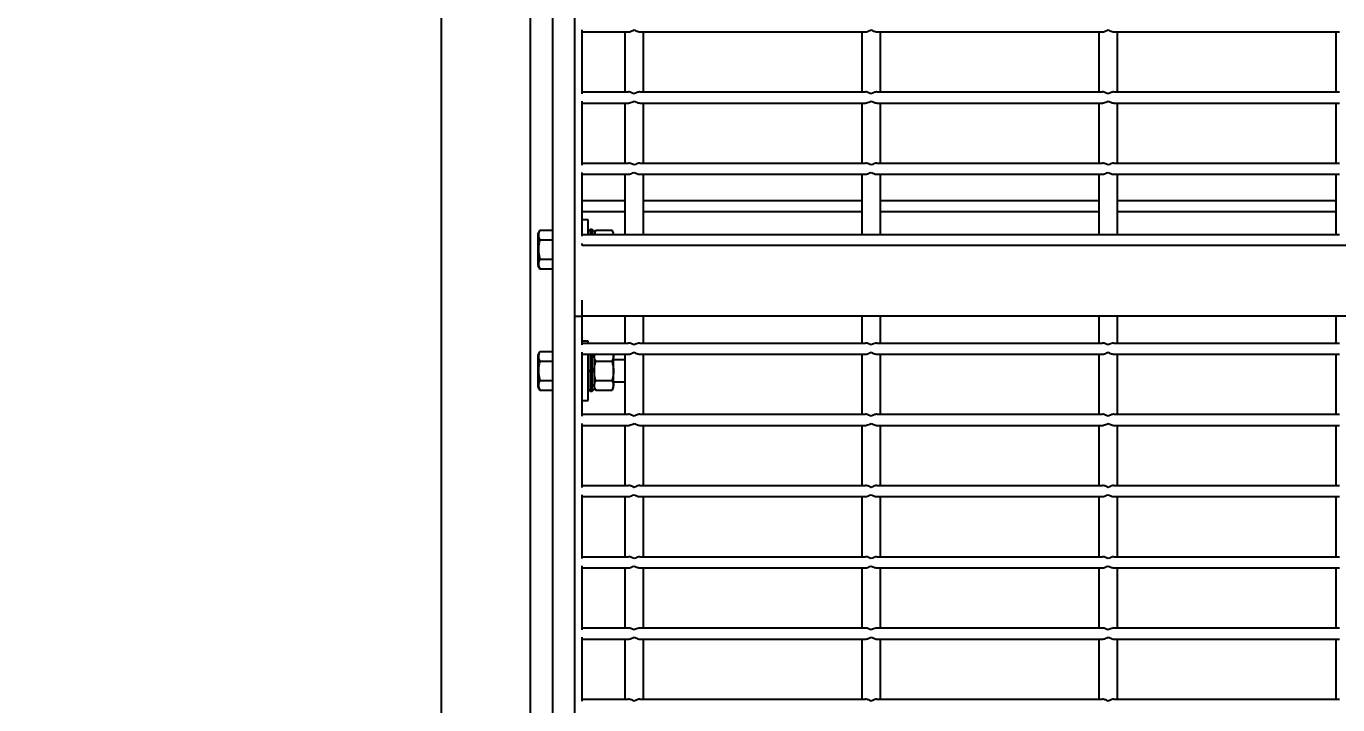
# Model space of a CAD drawing. Header units: millimetres. Extents: x 1293 to 41893, y 1011 to 26911.
# Drawn here: x 16047 to 16610, y 11191 to 11482 of the extents above; entities that cross this region are included whole.
import ezdxf

# ---------------------------------------------------------------- set-up
doc = ezdxf.new("R2010")
doc.units = ezdxf.units.MM
doc.header["$LTSCALE"] = 50
doc.layers.add('CAPA_1', color=7, linetype='Continuous')
doc.layers.add('PASILLOS', color=2, linetype='Continuous')
doc.styles.add('SLDTEXTSTYLE0', font='TXT', dxfattribs={"width": 0.75})
doc.dimstyles.new('SLDDIMSTYLE0', dxfattribs={"dimtxt": 100, "dimasz": 100, "dimexe": 0, "dimexo": 0.0625, "dimgap": 25, "dimtad": 2, "dimdec": 0, "dimrnd": 1e-09, "dimzin": 12, "dimdsep": 46, "dimtxsty": 'SLDTEXTSTYLE0', "dimsah": 1, "dimcen": 0.09, "dimadec": 0, "dimazin": 3, "dimtfac": 1, "dimtdec": 0, "dimtofl": 0, "dimtmove": 0, "dimatfit": 3, "dimfxl": 1, "dimfrac": 2, "dimtolj": 1, "dimtzin": 12, "dimarcsym": 0})

# ---------------------------------------------------------------- blocks, each defined once
blk = doc.blocks.new('_D_16')
at = {"layer": 'CAPA_1', "transparency": 16777216}
for p, q in [((18069.94, 13667.83), (18069.94, 9974.87)), ((7974.69, 13667.35), (7974.69, 9974.87)), ((7974.69, 10024.87), (18069.94, 10024.87))]:
    blk.add_line(p, q, dxfattribs=at)
for points in [[(7974.69, 10024.87), (8074.69, 10009.48), (8074.69, 10040.25)], [(18069.94, 10024.87), (17969.94, 10040.25), (17969.94, 10009.48)]]:
    blk.add_solid(points, dxfattribs=at)
at = {"layer": 'CAPA_1', "transparency": 16777216, "insert": (12837.59, 10153.77), "char_height": 100, "attachment_point": 1, "style": 'SLDTEXTSTYLE0'}
blk.add_mtext('10095', dxfattribs=at)

msp = doc.modelspace()

# ---------------------------------------------------------------- linework, layer by layer
at = {"layer": 'PASILLOS', "linetype": 'Continuous', "lineweight": 25}
for p, q in [((16225.4878232, 10630.9617267), (16225.4878232, 13564.8575629)), ((16263.5878232, 10630.9617267), (16263.5878232, 13564.8575629)), ((16282.6378232, 10631.1549312), (16282.6378232, 13425.832389)), ((16273.1128232, 10980.2954876), (16273.1128232, 12113.9323914)), ((16285.8178232, 11452.8786426), (16285.8178232, 11480.2436426)), ((16285.8178232, 11479.4498926), (16305.6615732, 11479.4498926)), ((16304.0740732, 11479.4498926), (16304.0740732, 11453.6723926)), ((16310.4240732, 11479.4498926), (16407.2615732, 11479.4498926)), ((16312.0115732, 11453.6723926), (16312.0115732, 11479.4498926)), ((16405.6740732, 11479.4498926), (16405.6740732, 11453.6723926)), ((16412.0240732, 11479.4498926), (16508.8615732, 11479.4498926)), ((16413.6115732, 11453.6723926), (16413.6115732, 11479.4498926)), ((16507.2740732, 11479.4498926), (16507.2740732, 11453.6723926)), ((16513.6240732, 11479.4498926), (16610.4615732, 11479.4498926)), ((16515.2115732, 11453.6723926), (16515.2115732, 11479.4498926)), ((16608.8740732, 11479.4498926), (16608.8740732, 11453.6723926)), ((16285.8178232, 11453.6723926), (16305.6615732, 11453.6723926)), ((16310.4240732, 11453.6723926), (16407.2615732, 11453.6723926)), ((16412.0240732, 11453.6723926), (16508.8615732, 11453.6723926)), ((16513.6240732, 11453.6723926), (16610.4615732, 11453.6723926)), ((16285.8178232, 11422.3386426), (16285.8178232, 11449.7036426)), ((16285.8178232, 11448.9098926), (16305.6615732, 11448.9098926)), ((16304.0740732, 11448.9098926), (16304.0740732, 11423.1323926)), ((16310.4240732, 11448.9098926), (16407.2615732, 11448.9098926)), ((16312.0115732, 11423.1323926), (16312.0115732, 11448.9098926)), ((16405.6740732, 11448.9098926), (16405.6740732, 11423.1323926)), ((16412.0240732, 11448.9098926), (16508.8615732, 11448.9098926)), ((16413.6115732, 11423.1323926), (16413.6115732, 11448.9098926)), ((16507.2740732, 11448.9098926), (16507.2740732, 11423.1323926)), ((16513.6240732, 11448.9098926), (16610.4615732, 11448.9098926)), ((16515.2115732, 11423.1323926), (16515.2115732, 11448.9098926)), ((16608.8740732, 11448.9098926), (16608.8740732, 11423.1323926)), ((16285.8178232, 11423.1323926), (16305.6615732, 11423.1323926)), ((16285.8178232, 11391.7986426), (16285.8178232, 11419.1636426)), ((16310.4240732, 11423.1323926), (16407.2615732, 11423.1323926)), ((16412.0240732, 11423.1323926), (16508.8615732, 11423.1323926)), ((16513.6240732, 11423.1323926), (16610.4615732, 11423.1323926)), ((16285.8178232, 11418.3698926), (16305.6615732, 11418.3698926)), ((16304.0740732, 11418.3698926), (16304.0740732, 11392.5923926)), ((16310.4240732, 11418.3698926), (16407.2615732, 11418.3698926)), ((16312.0115732, 11392.5923926), (16312.0115732, 11418.3698926)), ((16405.6740732, 11418.3698926), (16405.6740732, 11392.5923926)), ((16412.0240732, 11418.3698926), (16508.8615732, 11418.3698926)), ((16413.6115732, 11392.5923926), (16413.6115732, 11418.3698926)), ((16507.2740732, 11418.3698926), (16507.2740732, 11392.5923926)), ((16513.6240732, 11418.3698926), (16610.4615732, 11418.3698926)), ((16515.2115732, 11392.5923926), (16515.2115732, 11418.3698926)), ((16608.8740732, 11418.3698926), (16608.8740732, 11392.5923926)), ((16285.8178232, 11407.0990597), (16304.0740732, 11407.0990597)), ((16285.8178232, 11402.3365597), (16304.0740732, 11402.3365597)), ((16312.0115732, 11407.0990597), (16405.6740732, 11407.0990597)), ((16312.0115732, 11402.3365597), (16405.6740732, 11402.3365597)), ((16413.6115732, 11407.0990597), (16507.2740732, 11407.0990597)), ((16413.6115732, 11402.3365597), (16507.2740732, 11402.3365597)), ((16515.2115732, 11407.0990597), (16608.8740732, 11407.0990597)), ((16515.2115732, 11402.3365597), (16608.8740732, 11402.3365597)), ((16288.3528232, 11398.7923926), (16285.8178232, 11398.7923926)), ((16288.3528232, 11392.5923926), (16288.3528232, 11398.7923926)), ((16267.6133756, 11394.3412846), (16266.7628232, 11392.8680846)), ((16266.7628232, 11392.8680846), (16266.7628232, 11386.0923926)), ((16267.6133756, 11394.3412846), (16273.1128232, 11394.3412846)), ((16285.8178232, 11392.5923926), (16305.6615732, 11392.5923926)), ((16289.1465732, 11394.7223926), (16288.3528232, 11393.9286426)), ((16290.0990732, 11394.7223926), (16289.1465732, 11394.7223926)), ((16289.1465732, 11394.7223926), (16289.1465732, 11392.5923926)), ((16290.8928232, 11393.9286426), (16290.0990732, 11394.7223926)), ((16290.0990732, 11392.5923926), (16290.0990732, 11394.7223926)), ((16291.571719, 11394.3473926), (16290.8928232, 11393.1715106)), ((16290.8928232, 11393.9286426), (16290.8928232, 11392.5923926)), ((16290.9896369, 11392.5923926), (16291.571719, 11394.3473926)), ((16291.571719, 11394.3473926), (16298.5483024, 11394.3473926)), ((16299.2271982, 11393.1715106), (16298.5483024, 11394.3473926)), ((16299.2271982, 11392.5923926), (16299.2271982, 11393.1715106)), ((16305.6615732, 11392.5923926), (16310.4240732, 11392.5923926)), ((16310.4240732, 11392.5923926), (16407.2615732, 11392.5923926)), ((16407.2615732, 11392.5923926), (16412.0240732, 11392.5923926)), ((16412.0240732, 11392.5923926), (16508.8615732, 11392.5923926)), ((16508.8615732, 11392.5923926), (16513.6240732, 11392.5923926)), ((16513.6240732, 11392.5923926), (16610.4615732, 11392.5923926)), ((16266.7628232, 11386.0923926), (16266.7628232, 11379.3167006)), ((16267.6133756, 11390.2168386), (16273.1128232, 11390.2168386)), ((16285.8178232, 11387.8298926), (16285.8178232, 11388.6236426)), ((17041.4678232, 11387.8298926), (16285.8178232, 11387.8298926)), ((16267.6133756, 11381.9679466), (16273.1128232, 11381.9679466)), ((16266.7628232, 11379.3167006), (16267.6133756, 11377.8435006)), ((16267.6133756, 11377.8435006), (16273.1128232, 11377.8435006)), ((16285.8178232, 11357.5123926), (16285.8178232, 11364.3443926)), ((16282.6378232, 11357.5123926), (16285.8178232, 11357.5123926)), ((17041.4678232, 11357.5123926), (16285.8178232, 11357.5123926)), ((16285.8178232, 11345.2253097), (16285.8178232, 11357.5123926)), ((16304.0740732, 11357.5123926), (16304.0740732, 11346.0190597)), ((16312.0115732, 11346.0190597), (16312.0115732, 11357.5123926)), ((16405.6740732, 11357.5123926), (16405.6740732, 11346.0190597)), ((16413.6115732, 11346.0190597), (16413.6115732, 11357.5123926)), ((16507.2740732, 11357.5123926), (16507.2740732, 11346.0190597)), ((16515.2115732, 11346.0190597), (16515.2115732, 11357.5123926)), ((16608.8740732, 11357.5123926), (16608.8740732, 11346.0190597)), ((16288.3528232, 11346.7790597), (16285.8178232, 11346.7790597)), ((16285.8178232, 11346.0190597), (16305.6615732, 11346.0190597)), ((16288.3528232, 11346.0190597), (16288.3528232, 11346.7790597)), ((16310.4240732, 11346.0190597), (16407.2615732, 11346.0190597)), ((16412.0240732, 11346.0190597), (16508.8615732, 11346.0190597)), ((16513.6240732, 11346.0190597), (16610.4615732, 11346.0190597)), ((16267.6133756, 11342.3279516), (16266.7628232, 11340.8547516)), ((16266.7628232, 11340.8547516), (16266.7628232, 11334.0790597)), ((16267.6133756, 11342.3279516), (16273.1128232, 11342.3279516)), ((16285.8178232, 11314.6853097), (16285.8178232, 11342.0503097)), ((16285.8178232, 11341.2565597), (16305.6615732, 11341.2565597)), ((16288.3528232, 11321.3790597), (16288.3528232, 11341.2565597)), ((16289.1465732, 11341.2565597), (16289.1465732, 11334.0790597)), ((16290.0990732, 11334.0790597), (16290.0990732, 11341.2565597)), ((16290.949624, 11341.2565597), (16290.8928232, 11341.1581776)), ((16290.8928232, 11341.2565597), (16290.8928232, 11334.0790597)), ((16299.2271982, 11341.1581776), (16299.1703973, 11341.2565597)), ((16299.2271982, 11326.9999417), (16299.2271982, 11341.1581776)), ((16304.0740732, 11341.2565597), (16304.0740732, 11315.4790597)), ((16310.4240732, 11341.2565597), (16407.2615732, 11341.2565597)), ((16312.0115732, 11315.4790597), (16312.0115732, 11341.2565597)), ((16405.6740732, 11341.2565597), (16405.6740732, 11315.4790597)), ((16412.0240732, 11341.2565597), (16508.8615732, 11341.2565597)), ((16413.6115732, 11315.4790597), (16413.6115732, 11341.2565597)), ((16507.2740732, 11341.2565597), (16507.2740732, 11315.4790597)), ((16513.6240732, 11341.2565597), (16610.4615732, 11341.2565597)), ((16515.2115732, 11315.4790597), (16515.2115732, 11341.2565597)), ((16608.8740732, 11341.2565597), (16608.8740732, 11315.4790597)), ((16267.6133756, 11338.2035056), (16273.1128232, 11338.2035056)), ((16291.5664341, 11338.1974111), (16298.5535872, 11338.1974111)), ((16304.0740732, 11338.8415597), (16299.2271982, 11338.8415597)), ((16266.7628232, 11334.0790597), (16266.7628232, 11327.3033677)), ((16267.6133756, 11329.9546137), (16273.1128232, 11329.9546137)), ((16289.1465732, 11334.0790597), (16288.3528232, 11334.0790597)), ((16289.1465732, 11334.0399258), (16288.3528232, 11334.0336758)), ((16288.3528232, 11334.0173569), (16289.1465732, 11334.0111069)), ((16290.0990732, 11334.0790597), (16289.1465732, 11334.0790597)), ((16289.1465732, 11334.0399258), (16290.0990732, 11334.0399258)), ((16289.1465732, 11334.0111069), (16289.1465732, 11325.4490597)), ((16290.0990732, 11334.0111069), (16289.1465732, 11334.0111069)), ((16290.8928232, 11334.0790597), (16290.0990732, 11334.0790597)), ((16290.8928232, 11334.0336758), (16290.0990732, 11334.0399258)), ((16290.0990732, 11334.0111069), (16290.8928232, 11334.0173569)), ((16290.0990732, 11325.4490597), (16290.0990732, 11334.0111069)), ((16290.8928232, 11334.0233186), (16290.8928232, 11334.0173569)), ((16290.8928232, 11334.0173569), (16290.8928232, 11326.2428097)), ((16291.5664341, 11329.9607082), (16298.5535872, 11329.9607082)), ((16299.2271982, 11329.3165597), (16304.0740732, 11329.3165597)), ((16266.7628232, 11327.3033677), (16267.6133756, 11325.8301677)), ((16267.6133756, 11325.8301677), (16273.1128232, 11325.8301677)), ((16288.3528232, 11326.2428097), (16289.1465732, 11325.4490597)), ((16289.1465732, 11325.4490597), (16290.0990732, 11325.4490597)), ((16290.0990732, 11325.4490597), (16290.8928232, 11326.2428097)), ((16290.8928232, 11326.9999417), (16291.571719, 11325.8240597)), ((16291.571719, 11325.8240597), (16298.5483024, 11325.8240597)), ((16298.5483024, 11325.8240597), (16299.2271982, 11326.9999417)), ((16285.8178232, 11321.3790597), (16288.3528232, 11321.3790597)), ((16285.8178232, 11315.4790597), (16305.6615732, 11315.4790597)), ((16310.4240732, 11315.4790597), (16407.2615732, 11315.4790597)), ((16412.0240732, 11315.4790597), (16508.8615732, 11315.4790597)), ((16513.6240732, 11315.4790597), (16610.4615732, 11315.4790597)), ((16285.8178232, 11284.1453097), (16285.8178232, 11311.5103097)), ((16285.8178232, 11310.7165597), (16305.6615732, 11310.7165597)), ((16304.0740732, 11310.7165597), (16304.0740732, 11284.9390597)), ((16310.4240732, 11310.7165597), (16407.2615732, 11310.7165597)), ((16312.0115732, 11284.9390597), (16312.0115732, 11310.7165597)), ((16405.6740732, 11310.7165597), (16405.6740732, 11284.9390597)), ((16412.0240732, 11310.7165597), (16508.8615732, 11310.7165597)), ((16413.6115732, 11284.9390597), (16413.6115732, 11310.7165597)), ((16507.2740732, 11310.7165597), (16507.2740732, 11284.9390597)), ((16513.6240732, 11310.7165597), (16610.4615732, 11310.7165597)), ((16515.2115732, 11284.9390597), (16515.2115732, 11310.7165597)), ((16608.8740732, 11310.7165597), (16608.8740732, 11284.9390597)), ((16285.8178232, 11284.9390597), (16305.6615732, 11284.9390597)), ((16310.4240732, 11284.9390597), (16407.2615732, 11284.9390597)), ((16412.0240732, 11284.9390597), (16508.8615732, 11284.9390597)), ((16513.6240732, 11284.9390597), (16610.4615732, 11284.9390597)), ((16285.8178232, 11253.6053097), (16285.8178232, 11280.9703097)), ((16285.8178232, 11280.1765597), (16305.6615732, 11280.1765597)), ((16304.0740732, 11280.1765597), (16304.0740732, 11254.3990597)), ((16310.4240732, 11280.1765597), (16407.2615732, 11280.1765597)), ((16312.0115732, 11254.3990597), (16312.0115732, 11280.1765597)), ((16405.6740732, 11280.1765597), (16405.6740732, 11254.3990597)), ((16412.0240732, 11280.1765597), (16508.8615732, 11280.1765597)), ((16413.6115732, 11254.3990597), (16413.6115732, 11280.1765597)), ((16507.2740732, 11280.1765597), (16507.2740732, 11254.3990597)), ((16513.6240732, 11280.1765597), (16610.4615732, 11280.1765597)), ((16515.2115732, 11254.3990597), (16515.2115732, 11280.1765597)), ((16608.8740732, 11280.1765597), (16608.8740732, 11254.3990597)), ((16285.8178232, 11254.3990597), (16305.6615732, 11254.3990597)), ((16285.8178232, 11223.0653097), (16285.8178232, 11250.4303097)), ((16310.4240732, 11254.3990597), (16407.2615732, 11254.3990597)), ((16412.0240732, 11254.3990597), (16508.8615732, 11254.3990597)), ((16513.6240732, 11254.3990597), (16610.4615732, 11254.3990597)), ((16285.8178232, 11249.6365597), (16305.6615732, 11249.6365597)), ((16304.0740732, 11249.6365597), (16304.0740732, 11223.8590597)), ((16310.4240732, 11249.6365597), (16407.2615732, 11249.6365597)), ((16312.0115732, 11223.8590597), (16312.0115732, 11249.6365597)), ((16405.6740732, 11249.6365597), (16405.6740732, 11223.8590597)), ((16412.0240732, 11249.6365597), (16508.8615732, 11249.6365597)), ((16413.6115732, 11223.8590597), (16413.6115732, 11249.6365597)), ((16507.2740732, 11249.6365597), (16507.2740732, 11223.8590597)), ((16513.6240732, 11249.6365597), (16610.4615732, 11249.6365597)), ((16515.2115732, 11223.8590597), (16515.2115732, 11249.6365597)), ((16608.8740732, 11249.6365597), (16608.8740732, 11223.8590597)), ((16285.8178232, 11223.8590597), (16305.6615732, 11223.8590597)), ((16310.4240732, 11223.8590597), (16407.2615732, 11223.8590597)), ((16412.0240732, 11223.8590597), (16508.8615732, 11223.8590597)), ((16513.6240732, 11223.8590597), (16610.4615732, 11223.8590597)), ((16285.8178232, 11192.5253097), (16285.8178232, 11219.8903097)), ((16285.8178232, 11219.0965597), (16305.6615732, 11219.0965597)), ((16304.0740732, 11219.0965597), (16304.0740732, 11193.3190597)), ((16310.4240732, 11219.0965597), (16407.2615732, 11219.0965597)), ((16312.0115732, 11193.3190597), (16312.0115732, 11219.0965597)), ((16405.6740732, 11219.0965597), (16405.6740732, 11193.3190597)), ((16412.0240732, 11219.0965597), (16508.8615732, 11219.0965597)), ((16413.6115732, 11193.3190597), (16413.6115732, 11219.0965597)), ((16507.2740732, 11219.0965597), (16507.2740732, 11193.3190597)), ((16513.6240732, 11219.0965597), (16610.4615732, 11219.0965597)), ((16515.2115732, 11193.3190597), (16515.2115732, 11219.0965597)), ((16608.8740732, 11219.0965597), (16608.8740732, 11193.3190597)), ((16285.8178232, 11193.3190597), (16305.6615732, 11193.3190597)), ((16310.4240732, 11193.3190597), (16407.2615732, 11193.3190597)), ((16412.0240732, 11193.3190597), (16508.8615732, 11193.3190597)), ((16513.6240732, 11193.3190597), (16610.4615732, 11193.3190597))]:
    msp.add_line(p, q, dxfattribs=at)
for points, knots in [([(16305.6615732, 11479.4498926), (16305.788376, 11479.4597347), (16306.2042281, 11479.4920122), (16307.0068173, 11479.7842233), (16307.6838178, 11480.0830837), (16308.0389892, 11480.2419279), (16308.0428232, 11480.2436426)], [0, 0, 0, 0, 0.1723614537, 0.5652622383, 0.9953071929, 1, 1, 1, 1]), ([(16308.0428232, 11480.2436426), (16308.046657, 11480.2419281), (16308.5265646, 11480.0273067), (16309.239838, 11479.7089008), (16310.0238008, 11479.4743839), (16310.3249339, 11479.4559586), (16310.4240732, 11479.4498926)], [0, 0, 0, 0, 0.00469712726, 0.5879730072, 0.8643521995, 1, 1, 1, 1]), ([(16407.2615732, 11479.4498926), (16407.388376, 11479.4597347), (16407.8042281, 11479.4920122), (16408.6068173, 11479.7842233), (16409.2838178, 11480.0830837), (16409.6389892, 11480.2419279), (16409.6428232, 11480.2436426)], [0, 0, 0, 0, 0.1723614537, 0.5652622384, 0.9953071929, 1, 1, 1, 1]), ([(16409.6428232, 11480.2436426), (16409.646657, 11480.2419281), (16410.1265646, 11480.0273067), (16410.839838, 11479.7089008), (16411.6238008, 11479.4743839), (16411.9249339, 11479.4559586), (16412.0240732, 11479.4498926)], [0, 0, 0, 0, 0.0046971273, 0.5879730073, 0.8643521995, 1, 1, 1, 1]), ([(16508.8615732, 11479.4498926), (16508.988376, 11479.4597347), (16509.4042281, 11479.4920122), (16510.2068173, 11479.7842233), (16510.8838178, 11480.0830837), (16511.2389892, 11480.2419279), (16511.2428232, 11480.2436426)], [0, 0, 0, 0, 0.1723614537, 0.5652622384, 0.9953071929, 1, 1, 1, 1]), ([(16511.2428232, 11480.2436426), (16511.246657, 11480.2419281), (16511.7265646, 11480.0273067), (16512.439838, 11479.7089008), (16513.2238008, 11479.4743839), (16513.5249339, 11479.4559586), (16513.6240732, 11479.4498926)], [0, 0, 0, 0, 0.0046971273, 0.5879730074, 0.8643521995, 1, 1, 1, 1]), ([(16308.0428232, 11452.8786426), (16308.0389893, 11452.8803571), (16307.5590818, 11453.0949785), (16306.8458083, 11453.4133844), (16306.0618455, 11453.6479013), (16305.7607124, 11453.6663266), (16305.6615732, 11453.6723926)], [0, 0, 0, 0, 0.0046971273, 0.5879730072, 0.8643521995, 1, 1, 1, 1]), ([(16310.4240732, 11453.6723926), (16310.2972703, 11453.6625505), (16309.8814182, 11453.630273), (16309.078829, 11453.3380619), (16308.4018285, 11453.0392015), (16308.0466571, 11452.8803572), (16308.0428232, 11452.8786426)], [0, 0, 0, 0, 0.1723614537, 0.5652622383, 0.9953071929, 1, 1, 1, 1]), ([(16409.6428232, 11452.8786426), (16409.6389893, 11452.8803571), (16409.1590818, 11453.0949785), (16408.4458083, 11453.4133844), (16407.6618455, 11453.6479013), (16407.3607124, 11453.6663266), (16407.2615732, 11453.6723926)], [0, 0, 0, 0, 0.0046971273, 0.5879730072, 0.8643521995, 1, 1, 1, 1]), ([(16412.0240732, 11453.6723926), (16411.8972703, 11453.6625505), (16411.4814182, 11453.630273), (16410.678829, 11453.3380619), (16410.0018285, 11453.0392015), (16409.6466571, 11452.8803572), (16409.6428232, 11452.8786426)], [0, 0, 0, 0, 0.1723614537, 0.5652622383, 0.9953071929, 1, 1, 1, 1]), ([(16511.2428232, 11452.8786426), (16511.2389893, 11452.8803571), (16510.7590818, 11453.0949785), (16510.0458083, 11453.4133844), (16509.2618455, 11453.6479013), (16508.9607124, 11453.6663266), (16508.8615732, 11453.6723926)], [0, 0, 0, 0, 0.0046971273, 0.5879730073, 0.8643521995, 1, 1, 1, 1]), ([(16513.6240732, 11453.6723926), (16513.4972703, 11453.6625505), (16513.0814182, 11453.630273), (16512.278829, 11453.3380619), (16511.6018285, 11453.0392015), (16511.2466571, 11452.8803572), (16511.2428232, 11452.8786426)], [0, 0, 0, 0, 0.1723614537, 0.5652622384, 0.9953071929, 1, 1, 1, 1]), ([(16305.6615732, 11448.9098926), (16305.788376, 11448.9197347), (16306.2042281, 11448.9520122), (16307.0068173, 11449.2442233), (16307.6838178, 11449.5430837), (16308.0389892, 11449.7019279), (16308.0428232, 11449.7036426)], [0, 0, 0, 0, 0.1723614537, 0.5652622383, 0.9953071929, 1, 1, 1, 1]), ([(16308.0428232, 11449.7036426), (16308.046657, 11449.7019281), (16308.5265646, 11449.4873067), (16309.239838, 11449.1689008), (16310.0238008, 11448.9343839), (16310.3249339, 11448.9159586), (16310.4240732, 11448.9098926)], [0, 0, 0, 0, 0.00469712726, 0.5879730072, 0.8643521995, 1, 1, 1, 1]), ([(16407.2615732, 11448.9098926), (16407.388376, 11448.9197347), (16407.8042281, 11448.9520122), (16408.6068173, 11449.2442233), (16409.2838178, 11449.5430837), (16409.6389892, 11449.7019279), (16409.6428232, 11449.7036426)], [0, 0, 0, 0, 0.1723614537, 0.5652622384, 0.9953071929, 1, 1, 1, 1]), ([(16409.6428232, 11449.7036426), (16409.646657, 11449.7019281), (16410.1265646, 11449.4873067), (16410.839838, 11449.1689008), (16411.6238008, 11448.9343839), (16411.9249339, 11448.9159586), (16412.0240732, 11448.9098926)], [0, 0, 0, 0, 0.0046971273, 0.5879730073, 0.8643521995, 1, 1, 1, 1]), ([(16508.8615732, 11448.9098926), (16508.988376, 11448.9197347), (16509.4042281, 11448.9520122), (16510.2068173, 11449.2442233), (16510.8838178, 11449.5430837), (16511.2389892, 11449.7019279), (16511.2428232, 11449.7036426)], [0, 0, 0, 0, 0.1723614537, 0.5652622384, 0.9953071929, 1, 1, 1, 1]), ([(16511.2428232, 11449.7036426), (16511.246657, 11449.7019281), (16511.7265646, 11449.4873067), (16512.439838, 11449.1689008), (16513.2238008, 11448.9343839), (16513.5249339, 11448.9159586), (16513.6240732, 11448.9098926)], [0, 0, 0, 0, 0.0046971273, 0.5879730074, 0.8643521995, 1, 1, 1, 1]), ([(16308.0428232, 11422.3386426), (16308.0389893, 11422.3403571), (16307.5590818, 11422.5549785), (16306.8458083, 11422.8733844), (16306.0618455, 11423.1079013), (16305.7607124, 11423.1263266), (16305.6615732, 11423.1323926)], [0, 0, 0, 0, 0.0046971273, 0.5879730072, 0.8643521995, 1, 1, 1, 1]), ([(16305.6615732, 11418.3698926), (16305.788376, 11418.3797347), (16306.2042281, 11418.4120122), (16307.0068173, 11418.7042233), (16307.6838178, 11419.0030837), (16308.0389892, 11419.1619279), (16308.0428232, 11419.1636426)], [0, 0, 0, 0, 0.1723614537, 0.5652622383, 0.9953071929, 1, 1, 1, 1]), ([(16310.4240732, 11423.1323926), (16310.2972703, 11423.1225505), (16309.8814182, 11423.090273), (16309.078829, 11422.7980619), (16308.4018285, 11422.4992015), (16308.0466571, 11422.3403572), (16308.0428232, 11422.3386426)], [0, 0, 0, 0, 0.1723614537, 0.5652622383, 0.9953071929, 1, 1, 1, 1]), ([(16308.0428232, 11419.1636426), (16308.046657, 11419.1619281), (16308.5265646, 11418.9473067), (16309.239838, 11418.6289008), (16310.0238008, 11418.3943839), (16310.3249339, 11418.3759586), (16310.4240732, 11418.3698926)], [0, 0, 0, 0, 0.00469712726, 0.5879730072, 0.8643521995, 1, 1, 1, 1]), ([(16409.6428232, 11422.3386426), (16409.6389893, 11422.3403571), (16409.1590818, 11422.5549785), (16408.4458083, 11422.8733844), (16407.6618455, 11423.1079013), (16407.3607124, 11423.1263266), (16407.2615732, 11423.1323926)], [0, 0, 0, 0, 0.0046971273, 0.5879730072, 0.8643521995, 1, 1, 1, 1]), ([(16407.2615732, 11418.3698926), (16407.388376, 11418.3797347), (16407.8042281, 11418.4120122), (16408.6068173, 11418.7042233), (16409.2838178, 11419.0030837), (16409.6389892, 11419.1619279), (16409.6428232, 11419.1636426)], [0, 0, 0, 0, 0.1723614537, 0.5652622384, 0.9953071929, 1, 1, 1, 1]), ([(16412.0240732, 11423.1323926), (16411.8972703, 11423.1225505), (16411.4814182, 11423.090273), (16410.678829, 11422.7980619), (16410.0018285, 11422.4992015), (16409.6466571, 11422.3403572), (16409.6428232, 11422.3386426)], [0, 0, 0, 0, 0.1723614537, 0.5652622383, 0.9953071929, 1, 1, 1, 1]), ([(16409.6428232, 11419.1636426), (16409.646657, 11419.1619281), (16410.1265646, 11418.9473067), (16410.839838, 11418.6289008), (16411.6238008, 11418.3943839), (16411.9249339, 11418.3759586), (16412.0240732, 11418.3698926)], [0, 0, 0, 0, 0.0046971273, 0.5879730073, 0.8643521995, 1, 1, 1, 1]), ([(16511.2428232, 11422.3386426), (16511.2389893, 11422.3403571), (16510.7590818, 11422.5549785), (16510.0458083, 11422.8733844), (16509.2618455, 11423.1079013), (16508.9607124, 11423.1263266), (16508.8615732, 11423.1323926)], [0, 0, 0, 0, 0.0046971273, 0.5879730073, 0.8643521995, 1, 1, 1, 1]), ([(16508.8615732, 11418.3698926), (16508.988376, 11418.3797347), (16509.4042281, 11418.4120122), (16510.2068173, 11418.7042233), (16510.8838178, 11419.0030837), (16511.2389892, 11419.1619279), (16511.2428232, 11419.1636426)], [0, 0, 0, 0, 0.1723614537, 0.5652622384, 0.9953071929, 1, 1, 1, 1]), ([(16513.6240732, 11423.1323926), (16513.4972703, 11423.1225505), (16513.0814182, 11423.090273), (16512.278829, 11422.7980619), (16511.6018285, 11422.4992015), (16511.2466571, 11422.3403572), (16511.2428232, 11422.3386426)], [0, 0, 0, 0, 0.1723614537, 0.5652622384, 0.9953071929, 1, 1, 1, 1]), ([(16511.2428232, 11419.1636426), (16511.246657, 11419.1619281), (16511.7265646, 11418.9473067), (16512.439838, 11418.6289008), (16513.2238008, 11418.3943839), (16513.5249339, 11418.3759586), (16513.6240732, 11418.3698926)], [0, 0, 0, 0, 0.0046971273, 0.5879730074, 0.8643521995, 1, 1, 1, 1]), ([(16267.6133756, 11394.3412846), (16267.430511, 11393.9835258), (16267.0608167, 11393.2602504), (16266.8556596, 11391.8565436), (16267.3199759, 11390.8517583), (16267.6133756, 11390.2168386)], [0, 0, 0, 0, 0.2648633469, 0.5354700776, 1, 1, 1, 1]), ([(16298.5483024, 11394.3473926), (16298.7457239, 11393.9888703), (16299.0628512, 11393.4129594), (16299.1080136, 11392.8172532), (16299.125061, 11392.5923926)], [0, 0, 0, 0, 0.6225309906, 1, 1, 1, 1]), ([(16267.6133756, 11390.2168386), (16267.5169682, 11389.8627989), (16267.2377224, 11388.8373165), (16266.9590497, 11387.0779828), (16266.9563911, 11384.6388761), (16267.3703474, 11382.9559625), (16267.6133756, 11381.9679466)], [0, 0, 0, 0, 0.1315464599, 0.3810267709, 0.6366091688, 1, 1, 1, 1]), ([(16267.6133756, 11381.9679466), (16267.430511, 11381.6101878), (16267.0608167, 11380.8869125), (16266.8556596, 11379.4832056), (16267.3199759, 11378.4784204), (16267.6133756, 11377.8435006)], [0, 0, 0, 0, 0.2648633469, 0.5354700776, 1, 1, 1, 1]), ([(16308.0428232, 11345.2253097), (16308.0389893, 11345.2270242), (16307.5590818, 11345.4416455), (16306.8458083, 11345.7600515), (16306.0618455, 11345.9945683), (16305.7607124, 11346.0129937), (16305.6615732, 11346.0190597)], [0, 0, 0, 0, 0.0046971273, 0.5879730072, 0.8643521995, 1, 1, 1, 1]), ([(16310.4240732, 11346.0190597), (16310.2972703, 11346.0092175), (16309.8814182, 11345.9769401), (16309.078829, 11345.6847289), (16308.4018285, 11345.3858685), (16308.0466571, 11345.2270243), (16308.0428232, 11345.2253097)], [0, 0, 0, 0, 0.1723614537, 0.5652622383, 0.9953071929, 1, 1, 1, 1]), ([(16409.6428232, 11345.2253097), (16409.6389893, 11345.2270242), (16409.1590818, 11345.4416455), (16408.4458083, 11345.7600515), (16407.6618455, 11345.9945683), (16407.3607124, 11346.0129937), (16407.2615732, 11346.0190597)], [0, 0, 0, 0, 0.0046971273, 0.5879730072, 0.8643521995, 1, 1, 1, 1]), ([(16412.0240732, 11346.0190597), (16411.8972703, 11346.0092175), (16411.4814182, 11345.9769401), (16410.678829, 11345.6847289), (16410.0018285, 11345.3858685), (16409.6466571, 11345.2270243), (16409.6428232, 11345.2253097)], [0, 0, 0, 0, 0.1723614537, 0.5652622383, 0.9953071929, 1, 1, 1, 1]), ([(16511.2428232, 11345.2253097), (16511.2389893, 11345.2270242), (16510.7590818, 11345.4416455), (16510.0458083, 11345.7600515), (16509.2618455, 11345.9945683), (16508.9607124, 11346.0129937), (16508.8615732, 11346.0190597)], [0, 0, 0, 0, 0.0046971273, 0.5879730073, 0.8643521995, 1, 1, 1, 1]), ([(16513.6240732, 11346.0190597), (16513.4972703, 11346.0092175), (16513.0814182, 11345.9769401), (16512.278829, 11345.6847289), (16511.6018285, 11345.3858685), (16511.2466571, 11345.2270243), (16511.2428232, 11345.2253097)], [0, 0, 0, 0, 0.1723614537, 0.5652622384, 0.9953071929, 1, 1, 1, 1]), ([(16267.6133756, 11342.3279516), (16267.430511, 11341.9701928), (16267.0608167, 11341.2469175), (16266.8556596, 11339.8432106), (16267.3199759, 11338.8384254), (16267.6133756, 11338.2035056)], [0, 0, 0, 0, 0.2648633469, 0.5354700776, 1, 1, 1, 1]), ([(16291.5664341, 11338.1974111), (16291.3878388, 11338.5556861), (16291.0267718, 11339.2800122), (16290.819673, 11340.3236133), (16291.0955124, 11340.9756589), (16291.2143438, 11341.2565597)], [0, 0, 0, 0, 0.3577842349, 0.7233338549, 1, 1, 1, 1]), ([(16299.0325892, 11341.2565597), (16299.0334502, 11341.2546469), (16299.2003493, 11340.8838652), (16299.27746, 11339.8386087), (16298.8338888, 11338.8329239), (16298.5535872, 11338.1974111)], [0, 0, 0, 0, 0.00190500381, 0.36928339189, 1, 1, 1, 1]), ([(16305.6615732, 11341.2565597), (16305.788376, 11341.2664018), (16306.2042281, 11341.2986793), (16307.0068173, 11341.5908904), (16307.6838178, 11341.8897508), (16308.0389892, 11342.048595), (16308.0428232, 11342.0503097)], [0, 0, 0, 0, 0.1723614537, 0.5652622383, 0.9953071929, 1, 1, 1, 1]), ([(16308.0428232, 11342.0503097), (16308.046657, 11342.0485951), (16308.5265646, 11341.8339738), (16309.239838, 11341.5155678), (16310.0238008, 11341.281051), (16310.3249339, 11341.2626257), (16310.4240732, 11341.2565597)], [0, 0, 0, 0, 0.0046971273, 0.5879730072, 0.8643521995, 1, 1, 1, 1]), ([(16407.2615732, 11341.2565597), (16407.388376, 11341.2664018), (16407.8042281, 11341.2986793), (16408.6068173, 11341.5908904), (16409.2838178, 11341.8897508), (16409.6389892, 11342.048595), (16409.6428232, 11342.0503097)], [0, 0, 0, 0, 0.1723614537, 0.5652622384, 0.9953071929, 1, 1, 1, 1]), ([(16409.6428232, 11342.0503097), (16409.646657, 11342.0485951), (16410.1265646, 11341.8339738), (16410.839838, 11341.5155678), (16411.6238008, 11341.281051), (16411.9249339, 11341.2626257), (16412.0240732, 11341.2565597)], [0, 0, 0, 0, 0.0046971273, 0.5879730073, 0.8643521995, 1, 1, 1, 1]), ([(16508.8615732, 11341.2565597), (16508.988376, 11341.2664018), (16509.4042281, 11341.2986793), (16510.2068173, 11341.5908904), (16510.8838178, 11341.8897508), (16511.2389892, 11342.048595), (16511.2428232, 11342.0503097)], [0, 0, 0, 0, 0.1723614537, 0.5652622384, 0.9953071929, 1, 1, 1, 1]), ([(16511.2428232, 11342.0503097), (16511.246657, 11342.0485951), (16511.7265646, 11341.8339738), (16512.439838, 11341.5155678), (16513.2238008, 11341.281051), (16513.5249339, 11341.2626257), (16513.6240732, 11341.2565597)], [0, 0, 0, 0, 0.00469712726, 0.58797300735, 0.86435219951, 1, 1, 1, 1]), ([(16267.6133756, 11338.2035056), (16267.5169682, 11337.849466), (16267.2377224, 11336.8239836), (16266.9590497, 11335.0646499), (16266.9563911, 11332.6255432), (16267.3703474, 11330.9426295), (16267.6133756, 11329.9546137)], [0, 0, 0, 0, 0.1315464599, 0.3810267709, 0.6366091688, 1, 1, 1, 1]), ([(16291.5664341, 11329.9607082), (16291.3227181, 11330.9539101), (16290.9125081, 11332.6256149), (16290.9141122, 11335.0710272), (16291.1915907, 11336.821477), (16291.4729411, 11337.854227), (16291.5664341, 11338.1974111)], [0, 0, 0, 0, 0.365780177, 0.6156618098, 0.8722839524, 1, 1, 1, 1]), ([(16298.5535872, 11338.1974111), (16298.6470827, 11337.8542215), (16298.9237362, 11336.8387228), (16299.2042405, 11335.089273), (16299.2117419, 11332.6430457), (16298.7972847, 11330.9539076), (16298.5535872, 11329.9607082)], [0, 0, 0, 0, 0.1277165798, 0.3779136182, 0.6342182989, 1, 1, 1, 1]), ([(16267.6133756, 11329.9546137), (16267.430511, 11329.5968549), (16267.0608167, 11328.8735795), (16266.8556596, 11327.4698727), (16267.3199759, 11326.4650875), (16267.6133756, 11325.8301677)], [0, 0, 0, 0, 0.2648633469, 0.5354700776, 1, 1, 1, 1]), ([(16291.571719, 11325.8240597), (16291.3882554, 11326.1828118), (16291.0173572, 11326.9080813), (16290.8095507, 11328.3158824), (16291.2733499, 11329.3237905), (16291.5664341, 11329.9607082)], [0, 0, 0, 0, 0.2648580026, 0.535448761, 1, 1, 1, 1]), ([(16298.5535872, 11329.9607082), (16298.7361534, 11329.6022567), (16299.1052481, 11328.8775739), (16299.3092959, 11327.4696469), (16298.8431294, 11326.4615994), (16298.5483024, 11325.8240597)], [0, 0, 0, 0, 0.2645663682, 0.5348749116, 1, 1, 1, 1]), ([(16308.0428232, 11314.6853097), (16308.0389893, 11314.6870242), (16307.5590818, 11314.9016455), (16306.8458083, 11315.2200515), (16306.0618455, 11315.4545683), (16305.7607124, 11315.4729937), (16305.6615732, 11315.4790597)], [0, 0, 0, 0, 0.00469712726, 0.58797300717, 0.8643521995, 1, 1, 1, 1]), ([(16310.4240732, 11315.4790597), (16310.2972703, 11315.4692175), (16309.8814182, 11315.4369401), (16309.078829, 11315.1447289), (16308.4018285, 11314.8458685), (16308.0466571, 11314.6870243), (16308.0428232, 11314.6853097)], [0, 0, 0, 0, 0.1723614537, 0.5652622383, 0.9953071929, 1, 1, 1, 1]), ([(16409.6428232, 11314.6853097), (16409.6389893, 11314.6870242), (16409.1590818, 11314.9016455), (16408.4458083, 11315.2200515), (16407.6618455, 11315.4545683), (16407.3607124, 11315.4729937), (16407.2615732, 11315.4790597)], [0, 0, 0, 0, 0.0046971273, 0.5879730072, 0.8643521995, 1, 1, 1, 1]), ([(16412.0240732, 11315.4790597), (16411.8972703, 11315.4692175), (16411.4814182, 11315.4369401), (16410.678829, 11315.1447289), (16410.0018285, 11314.8458685), (16409.6466571, 11314.6870243), (16409.6428232, 11314.6853097)], [0, 0, 0, 0, 0.1723614537, 0.5652622383, 0.9953071929, 1, 1, 1, 1]), ([(16511.2428232, 11314.6853097), (16511.2389893, 11314.6870242), (16510.7590818, 11314.9016455), (16510.0458083, 11315.2200515), (16509.2618455, 11315.4545683), (16508.9607124, 11315.4729937), (16508.8615732, 11315.4790597)], [0, 0, 0, 0, 0.0046971273, 0.5879730073, 0.8643521995, 1, 1, 1, 1]), ([(16513.6240732, 11315.4790597), (16513.4972703, 11315.4692175), (16513.0814182, 11315.4369401), (16512.278829, 11315.1447289), (16511.6018285, 11314.8458685), (16511.2466571, 11314.6870243), (16511.2428232, 11314.6853097)], [0, 0, 0, 0, 0.1723614537, 0.5652622384, 0.9953071929, 1, 1, 1, 1]), ([(16305.6615732, 11310.7165597), (16305.788376, 11310.7264018), (16306.2042281, 11310.7586793), (16307.0068173, 11311.0508904), (16307.6838178, 11311.3497508), (16308.0389892, 11311.508595), (16308.0428232, 11311.5103097)], [0, 0, 0, 0, 0.1723614537, 0.5652622383, 0.9953071929, 1, 1, 1, 1]), ([(16308.0428232, 11311.5103097), (16308.046657, 11311.5085951), (16308.5265646, 11311.2939738), (16309.239838, 11310.9755678), (16310.0238008, 11310.741051), (16310.3249339, 11310.7226257), (16310.4240732, 11310.7165597)], [0, 0, 0, 0, 0.0046971273, 0.5879730072, 0.8643521995, 1, 1, 1, 1]), ([(16407.2615732, 11310.7165597), (16407.388376, 11310.7264018), (16407.8042281, 11310.7586793), (16408.6068173, 11311.0508904), (16409.2838178, 11311.3497508), (16409.6389892, 11311.508595), (16409.6428232, 11311.5103097)], [0, 0, 0, 0, 0.1723614537, 0.5652622384, 0.9953071929, 1, 1, 1, 1]), ([(16409.6428232, 11311.5103097), (16409.646657, 11311.5085951), (16410.1265646, 11311.2939738), (16410.839838, 11310.9755678), (16411.6238008, 11310.741051), (16411.9249339, 11310.7226257), (16412.0240732, 11310.7165597)], [0, 0, 0, 0, 0.0046971273, 0.5879730073, 0.8643521995, 1, 1, 1, 1]), ([(16508.8615732, 11310.7165597), (16508.988376, 11310.7264018), (16509.4042281, 11310.7586793), (16510.2068173, 11311.0508904), (16510.8838178, 11311.3497508), (16511.2389892, 11311.508595), (16511.2428232, 11311.5103097)], [0, 0, 0, 0, 0.1723614537, 0.5652622384, 0.9953071929, 1, 1, 1, 1]), ([(16511.2428232, 11311.5103097), (16511.246657, 11311.5085951), (16511.7265646, 11311.2939738), (16512.439838, 11310.9755678), (16513.2238008, 11310.741051), (16513.5249339, 11310.7226257), (16513.6240732, 11310.7165597)], [0, 0, 0, 0, 0.0046971273, 0.5879730074, 0.8643521995, 1, 1, 1, 1]), ([(16308.0428232, 11284.1453097), (16308.0389893, 11284.1470242), (16307.5590818, 11284.3616455), (16306.8458083, 11284.6800515), (16306.0618455, 11284.9145683), (16305.7607124, 11284.9329937), (16305.6615732, 11284.9390597)], [0, 0, 0, 0, 0.0046971273, 0.5879730072, 0.8643521995, 1, 1, 1, 1]), ([(16310.4240732, 11284.9390597), (16310.2972703, 11284.9292175), (16309.8814182, 11284.8969401), (16309.078829, 11284.6047289), (16308.4018285, 11284.3058685), (16308.0466571, 11284.1470243), (16308.0428232, 11284.1453097)], [0, 0, 0, 0, 0.1723614537, 0.5652622383, 0.9953071929, 1, 1, 1, 1]), ([(16409.6428232, 11284.1453097), (16409.6389893, 11284.1470242), (16409.1590818, 11284.3616455), (16408.4458083, 11284.6800515), (16407.6618455, 11284.9145683), (16407.3607124, 11284.9329937), (16407.2615732, 11284.9390597)], [0, 0, 0, 0, 0.0046971273, 0.5879730072, 0.8643521995, 1, 1, 1, 1]), ([(16412.0240732, 11284.9390597), (16411.8972703, 11284.9292175), (16411.4814182, 11284.8969401), (16410.678829, 11284.6047289), (16410.0018285, 11284.3058685), (16409.6466571, 11284.1470243), (16409.6428232, 11284.1453097)], [0, 0, 0, 0, 0.1723614537, 0.5652622383, 0.9953071929, 1, 1, 1, 1]), ([(16511.2428232, 11284.1453097), (16511.2389893, 11284.1470242), (16510.7590818, 11284.3616455), (16510.0458083, 11284.6800515), (16509.2618455, 11284.9145683), (16508.9607124, 11284.9329937), (16508.8615732, 11284.9390597)], [0, 0, 0, 0, 0.0046971273, 0.5879730073, 0.8643521995, 1, 1, 1, 1]), ([(16513.6240732, 11284.9390597), (16513.4972703, 11284.9292175), (16513.0814182, 11284.8969401), (16512.278829, 11284.6047289), (16511.6018285, 11284.3058685), (16511.2466571, 11284.1470243), (16511.2428232, 11284.1453097)], [0, 0, 0, 0, 0.1723614537, 0.5652622384, 0.9953071929, 1, 1, 1, 1]), ([(16305.6615732, 11280.1765597), (16305.788376, 11280.1864018), (16306.2042281, 11280.2186793), (16307.0068173, 11280.5108904), (16307.6838178, 11280.8097508), (16308.0389892, 11280.968595), (16308.0428232, 11280.9703097)], [0, 0, 0, 0, 0.1723614537, 0.5652622383, 0.9953071929, 1, 1, 1, 1]), ([(16308.0428232, 11280.9703097), (16308.046657, 11280.9685951), (16308.5265646, 11280.7539738), (16309.239838, 11280.4355678), (16310.0238008, 11280.201051), (16310.3249339, 11280.1826257), (16310.4240732, 11280.1765597)], [0, 0, 0, 0, 0.0046971273, 0.5879730072, 0.8643521995, 1, 1, 1, 1]), ([(16407.2615732, 11280.1765597), (16407.388376, 11280.1864018), (16407.8042281, 11280.2186793), (16408.6068173, 11280.5108904), (16409.2838178, 11280.8097508), (16409.6389892, 11280.968595), (16409.6428232, 11280.9703097)], [0, 0, 0, 0, 0.1723614537, 0.5652622384, 0.9953071929, 1, 1, 1, 1]), ([(16409.6428232, 11280.9703097), (16409.646657, 11280.9685951), (16410.1265646, 11280.7539738), (16410.839838, 11280.4355678), (16411.6238008, 11280.201051), (16411.9249339, 11280.1826257), (16412.0240732, 11280.1765597)], [0, 0, 0, 0, 0.0046971273, 0.5879730073, 0.8643521995, 1, 1, 1, 1]), ([(16508.8615732, 11280.1765597), (16508.988376, 11280.1864018), (16509.4042281, 11280.2186793), (16510.2068173, 11280.5108904), (16510.8838178, 11280.8097508), (16511.2389892, 11280.968595), (16511.2428232, 11280.9703097)], [0, 0, 0, 0, 0.1723614537, 0.5652622384, 0.9953071929, 1, 1, 1, 1]), ([(16511.2428232, 11280.9703097), (16511.246657, 11280.9685951), (16511.7265646, 11280.7539738), (16512.439838, 11280.4355678), (16513.2238008, 11280.201051), (16513.5249339, 11280.1826257), (16513.6240732, 11280.1765597)], [0, 0, 0, 0, 0.0046971273, 0.5879730074, 0.8643521995, 1, 1, 1, 1]), ([(16308.0428232, 11253.6053097), (16308.0389893, 11253.6070242), (16307.5590818, 11253.8216455), (16306.8458083, 11254.1400515), (16306.0618455, 11254.3745683), (16305.7607124, 11254.3929937), (16305.6615732, 11254.3990597)], [0, 0, 0, 0, 0.0046971273, 0.5879730072, 0.8643521995, 1, 1, 1, 1]), ([(16305.6615732, 11249.6365597), (16305.788376, 11249.6464018), (16306.2042281, 11249.6786793), (16307.0068173, 11249.9708904), (16307.6838178, 11250.2697508), (16308.0389892, 11250.428595), (16308.0428232, 11250.4303097)], [0, 0, 0, 0, 0.1723614537, 0.5652622383, 0.9953071929, 1, 1, 1, 1]), ([(16310.4240732, 11254.3990597), (16310.2972703, 11254.3892175), (16309.8814182, 11254.3569401), (16309.078829, 11254.0647289), (16308.4018285, 11253.7658685), (16308.0466571, 11253.6070243), (16308.0428232, 11253.6053097)], [0, 0, 0, 0, 0.1723614537, 0.5652622383, 0.9953071929, 1, 1, 1, 1]), ([(16308.0428232, 11250.4303097), (16308.046657, 11250.4285951), (16308.5265646, 11250.2139738), (16309.239838, 11249.8955678), (16310.0238008, 11249.661051), (16310.3249339, 11249.6426257), (16310.4240732, 11249.6365597)], [0, 0, 0, 0, 0.0046971273, 0.5879730072, 0.8643521995, 1, 1, 1, 1]), ([(16409.6428232, 11253.6053097), (16409.6389893, 11253.6070242), (16409.1590818, 11253.8216455), (16408.4458083, 11254.1400515), (16407.6618455, 11254.3745683), (16407.3607124, 11254.3929937), (16407.2615732, 11254.3990597)], [0, 0, 0, 0, 0.0046971273, 0.5879730072, 0.8643521995, 1, 1, 1, 1]), ([(16407.2615732, 11249.6365597), (16407.388376, 11249.6464018), (16407.8042281, 11249.6786793), (16408.6068173, 11249.9708904), (16409.2838178, 11250.2697508), (16409.6389892, 11250.428595), (16409.6428232, 11250.4303097)], [0, 0, 0, 0, 0.1723614537, 0.5652622384, 0.9953071929, 1, 1, 1, 1]), ([(16412.0240732, 11254.3990597), (16411.8972703, 11254.3892175), (16411.4814182, 11254.3569401), (16410.678829, 11254.0647289), (16410.0018285, 11253.7658685), (16409.6466571, 11253.6070243), (16409.6428232, 11253.6053097)], [0, 0, 0, 0, 0.1723614537, 0.5652622383, 0.9953071929, 1, 1, 1, 1]), ([(16409.6428232, 11250.4303097), (16409.646657, 11250.4285951), (16410.1265646, 11250.2139738), (16410.839838, 11249.8955678), (16411.6238008, 11249.661051), (16411.9249339, 11249.6426257), (16412.0240732, 11249.6365597)], [0, 0, 0, 0, 0.0046971273, 0.5879730073, 0.8643521995, 1, 1, 1, 1]), ([(16511.2428232, 11253.6053097), (16511.2389893, 11253.6070242), (16510.7590818, 11253.8216455), (16510.0458083, 11254.1400515), (16509.2618455, 11254.3745683), (16508.9607124, 11254.3929937), (16508.8615732, 11254.3990597)], [0, 0, 0, 0, 0.0046971273, 0.5879730073, 0.8643521995, 1, 1, 1, 1]), ([(16508.8615732, 11249.6365597), (16508.988376, 11249.6464018), (16509.4042281, 11249.6786793), (16510.2068173, 11249.9708904), (16510.8838178, 11250.2697508), (16511.2389892, 11250.428595), (16511.2428232, 11250.4303097)], [0, 0, 0, 0, 0.1723614537, 0.5652622384, 0.9953071929, 1, 1, 1, 1]), ([(16513.6240732, 11254.3990597), (16513.4972703, 11254.3892175), (16513.0814182, 11254.3569401), (16512.278829, 11254.0647289), (16511.6018285, 11253.7658685), (16511.2466571, 11253.6070243), (16511.2428232, 11253.6053097)], [0, 0, 0, 0, 0.1723614537, 0.5652622384, 0.9953071929, 1, 1, 1, 1]), ([(16511.2428232, 11250.4303097), (16511.246657, 11250.4285951), (16511.7265646, 11250.2139738), (16512.439838, 11249.8955678), (16513.2238008, 11249.661051), (16513.5249339, 11249.6426257), (16513.6240732, 11249.6365597)], [0, 0, 0, 0, 0.0046971273, 0.5879730074, 0.8643521995, 1, 1, 1, 1]), ([(16308.0428232, 11223.0653097), (16308.0389893, 11223.0670242), (16307.5590818, 11223.2816455), (16306.8458083, 11223.6000515), (16306.0618455, 11223.8345683), (16305.7607124, 11223.8529937), (16305.6615732, 11223.8590597)], [0, 0, 0, 0, 0.0046971273, 0.5879730072, 0.8643521995, 1, 1, 1, 1]), ([(16310.4240732, 11223.8590597), (16310.2972703, 11223.8492175), (16309.8814182, 11223.8169401), (16309.078829, 11223.5247289), (16308.4018285, 11223.2258685), (16308.0466571, 11223.0670243), (16308.0428232, 11223.0653097)], [0, 0, 0, 0, 0.17236145365, 0.56526223831, 0.99530719289, 1, 1, 1, 1]), ([(16409.6428232, 11223.0653097), (16409.6389893, 11223.0670242), (16409.1590818, 11223.2816455), (16408.4458083, 11223.6000515), (16407.6618455, 11223.8345683), (16407.3607124, 11223.8529937), (16407.2615732, 11223.8590597)], [0, 0, 0, 0, 0.0046971273, 0.5879730072, 0.8643521995, 1, 1, 1, 1]), ([(16412.0240732, 11223.8590597), (16411.8972703, 11223.8492175), (16411.4814182, 11223.8169401), (16410.678829, 11223.5247289), (16410.0018285, 11223.2258685), (16409.6466571, 11223.0670243), (16409.6428232, 11223.0653097)], [0, 0, 0, 0, 0.1723614537, 0.5652622383, 0.9953071929, 1, 1, 1, 1]), ([(16511.2428232, 11223.0653097), (16511.2389893, 11223.0670242), (16510.7590818, 11223.2816455), (16510.0458083, 11223.6000515), (16509.2618455, 11223.8345683), (16508.9607124, 11223.8529937), (16508.8615732, 11223.8590597)], [0, 0, 0, 0, 0.0046971273, 0.5879730073, 0.8643521995, 1, 1, 1, 1]), ([(16513.6240732, 11223.8590597), (16513.4972703, 11223.8492175), (16513.0814182, 11223.8169401), (16512.278829, 11223.5247289), (16511.6018285, 11223.2258685), (16511.2466571, 11223.0670243), (16511.2428232, 11223.0653097)], [0, 0, 0, 0, 0.1723614537, 0.5652622384, 0.9953071929, 1, 1, 1, 1]), ([(16305.6615732, 11219.0965597), (16305.788376, 11219.1064018), (16306.2042281, 11219.1386793), (16307.0068173, 11219.4308904), (16307.6838178, 11219.7297508), (16308.0389892, 11219.888595), (16308.0428232, 11219.8903097)], [0, 0, 0, 0, 0.1723614537, 0.5652622383, 0.9953071929, 1, 1, 1, 1]), ([(16308.0428232, 11219.8903097), (16308.046657, 11219.8885951), (16308.5265646, 11219.6739738), (16309.239838, 11219.3555678), (16310.0238008, 11219.121051), (16310.3249339, 11219.1026257), (16310.4240732, 11219.0965597)], [0, 0, 0, 0, 0.00469712726, 0.5879730072, 0.8643521995, 1, 1, 1, 1]), ([(16407.2615732, 11219.0965597), (16407.388376, 11219.1064018), (16407.8042281, 11219.1386793), (16408.6068173, 11219.4308904), (16409.2838178, 11219.7297508), (16409.6389892, 11219.888595), (16409.6428232, 11219.8903097)], [0, 0, 0, 0, 0.1723614537, 0.5652622384, 0.9953071929, 1, 1, 1, 1]), ([(16409.6428232, 11219.8903097), (16409.646657, 11219.8885951), (16410.1265646, 11219.6739738), (16410.839838, 11219.3555678), (16411.6238008, 11219.121051), (16411.9249339, 11219.1026257), (16412.0240732, 11219.0965597)], [0, 0, 0, 0, 0.0046971273, 0.5879730073, 0.8643521995, 1, 1, 1, 1]), ([(16508.8615732, 11219.0965597), (16508.988376, 11219.1064018), (16509.4042281, 11219.1386793), (16510.2068173, 11219.4308904), (16510.8838178, 11219.7297508), (16511.2389892, 11219.888595), (16511.2428232, 11219.8903097)], [0, 0, 0, 0, 0.1723614537, 0.5652622384, 0.9953071929, 1, 1, 1, 1]), ([(16511.2428232, 11219.8903097), (16511.246657, 11219.8885951), (16511.7265646, 11219.6739738), (16512.439838, 11219.3555678), (16513.2238008, 11219.121051), (16513.5249339, 11219.1026257), (16513.6240732, 11219.0965597)], [0, 0, 0, 0, 0.0046971273, 0.5879730074, 0.8643521995, 1, 1, 1, 1]), ([(16308.0428232, 11192.5253097), (16308.0389893, 11192.5270242), (16307.5590818, 11192.7416455), (16306.8458083, 11193.0600515), (16306.0618455, 11193.2945683), (16305.7607124, 11193.3129937), (16305.6615732, 11193.3190597)], [0, 0, 0, 0, 0.0046971273, 0.5879730072, 0.8643521995, 1, 1, 1, 1]), ([(16310.4240732, 11193.3190597), (16310.2972703, 11193.3092175), (16309.8814182, 11193.2769401), (16309.078829, 11192.9847289), (16308.4018285, 11192.6858685), (16308.0466571, 11192.5270243), (16308.0428232, 11192.5253097)], [0, 0, 0, 0, 0.1723614537, 0.5652622383, 0.9953071929, 1, 1, 1, 1]), ([(16409.6428232, 11192.5253097), (16409.6389893, 11192.5270242), (16409.1590818, 11192.7416455), (16408.4458083, 11193.0600515), (16407.6618455, 11193.2945683), (16407.3607124, 11193.3129937), (16407.2615732, 11193.3190597)], [0, 0, 0, 0, 0.0046971273, 0.5879730072, 0.8643521995, 1, 1, 1, 1]), ([(16412.0240732, 11193.3190597), (16411.8972703, 11193.3092175), (16411.4814182, 11193.2769401), (16410.678829, 11192.9847289), (16410.0018285, 11192.6858685), (16409.6466571, 11192.5270243), (16409.6428232, 11192.5253097)], [0, 0, 0, 0, 0.1723614537, 0.5652622383, 0.9953071929, 1, 1, 1, 1]), ([(16511.2428232, 11192.5253097), (16511.2389893, 11192.5270242), (16510.7590818, 11192.7416455), (16510.0458083, 11193.0600515), (16509.2618455, 11193.2945683), (16508.9607124, 11193.3129937), (16508.8615732, 11193.3190597)], [0, 0, 0, 0, 0.0046971273, 0.5879730073, 0.8643521995, 1, 1, 1, 1]), ([(16513.6240732, 11193.3190597), (16513.4972703, 11193.3092175), (16513.0814182, 11193.2769401), (16512.278829, 11192.9847289), (16511.6018285, 11192.6858685), (16511.2466571, 11192.5270243), (16511.2428232, 11192.5253097)], [0, 0, 0, 0, 0.1723614537, 0.5652622384, 0.9953071929, 1, 1, 1, 1])]:
    msp.add_open_spline(points, degree=3, knots=knots, dxfattribs=at)

# ---------------------------------------------------------------- dimensions: what is measured, and where the dimension line sits
at = {"layer": 'CAPA_1'}
dim = msp.add_linear_dim(base=(18069.9378232, 10024.8657267), p1=(7974.6878232, 13730.853389), p2=(18069.9378232, 13731.328389), dimstyle='SLDDIMSTYLE0', dxfattribs=at)
dim.commit()
dim.dimension.update_dxf_attribs({"geometry": '_D_16', "text_midpoint": (13022.3128232, 10024.8657267), "dimtype": 160})

doc.saveas('drawing.dxf')
